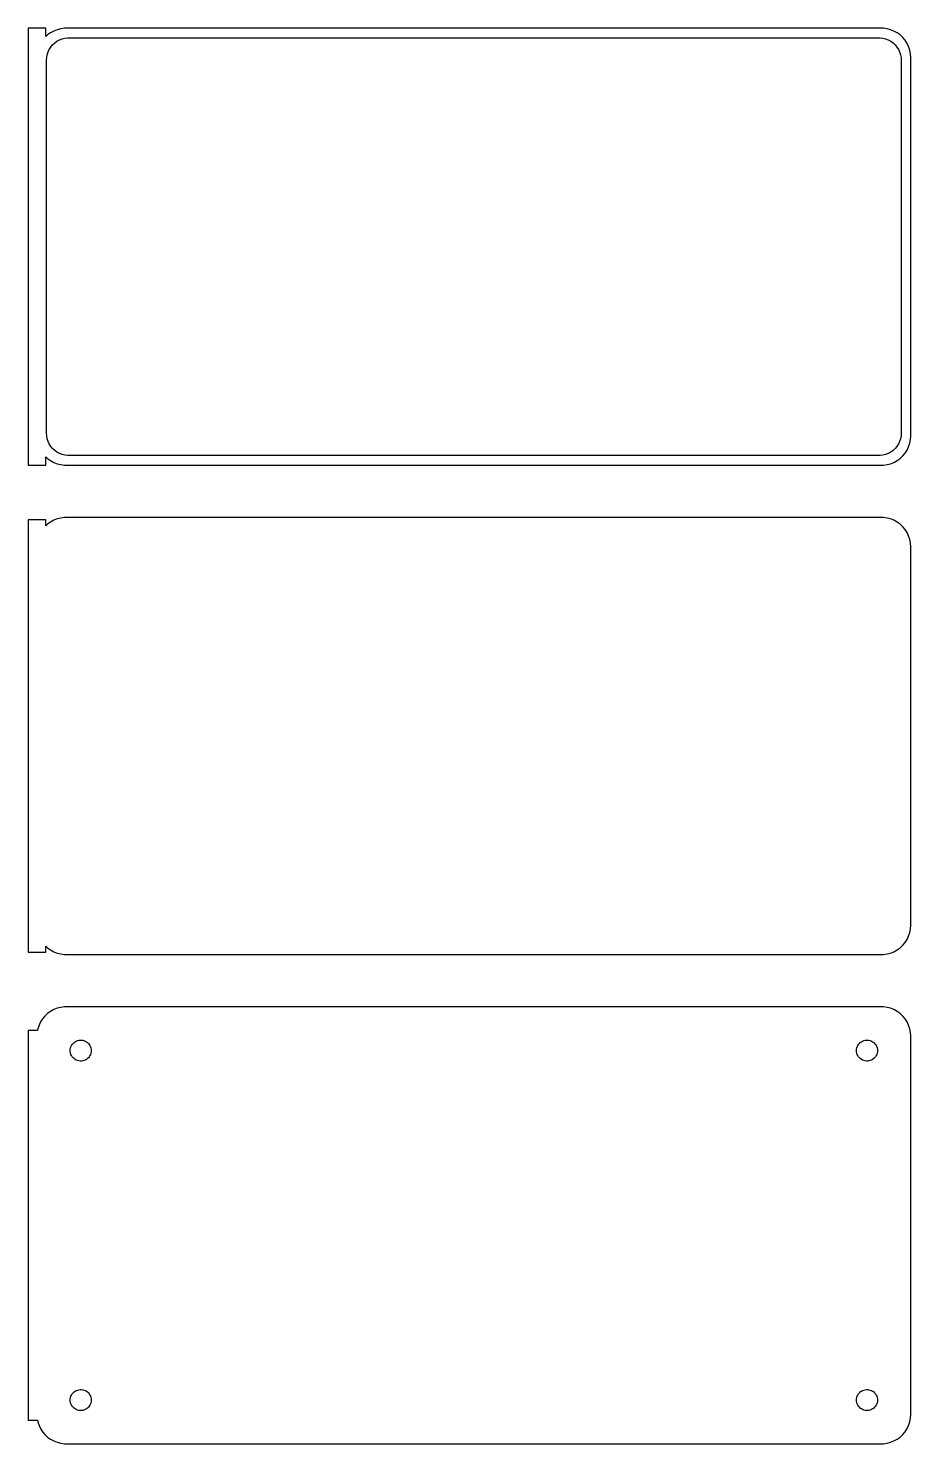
# Model space of a CAD drawing. Header units: metres. Extents: x -76 to 75, y 131 to 373.
import ezdxf

# ---------------------------------------------------------------- set-up
doc = ezdxf.new("R2010")
doc.units = ezdxf.units.M

msp = doc.modelspace()

# ---------------------------------------------------------------- linework, layer by layer
for p, q in [((-73.5, 373.49), (-76.5, 373.49)), ((-76.5, 373.49), (-76.5, 298.51)), ((-73.5, 372.059), (-73.5, 373.49)), ((-73.1871, 372.353), (-73.5, 372.059)), ((-72.6791, 372.722), (-73.1871, 372.353)), ((-72.1289, 373.024), (-72.6791, 372.722)), ((-71.5451, 373.255), (-72.1289, 373.024)), ((-70.9369, 373.411), (-71.5451, 373.255)), ((-70.3139, 373.49), (-70.9369, 373.411)), ((-70.6967, 371.683), (-70.2256, 371.804)), ((70.3139, 373.49), (-70.3139, 373.49)), ((-70.2256, 371.804), (-69.7432, 371.865)), ((-69.7432, 371.865), (69.7432, 371.865)), ((69.7432, 371.865), (70.2256, 371.804)), ((70.2256, 371.804), (70.6967, 371.683)), ((70.9369, 373.411), (70.3139, 373.49)), ((71.5451, 373.255), (70.9369, 373.411)), ((72.1289, 373.024), (71.5451, 373.255)), ((72.6791, 372.722), (72.1289, 373.024)), ((73.1871, 372.353), (72.6791, 372.722)), ((73.6448, 371.923), (73.1871, 372.353)), ((74.0451, 371.439), (73.6448, 371.923)), ((-73.251, 368.963), (-73.1007, 369.426)), ((-73.1007, 369.426), (-72.8936, 369.866)), ((-72.8936, 369.866), (-72.633, 370.276)), ((-72.633, 370.276), (-72.323, 370.651)), ((-72.323, 370.651), (-71.9685, 370.984)), ((-71.9685, 370.984), (-71.5751, 371.27)), ((-71.5751, 371.27), (-71.1489, 371.504)), ((-71.1489, 371.504), (-70.6967, 371.683)), ((70.6967, 371.683), (71.1489, 371.504)), ((71.1489, 371.504), (71.5751, 371.27)), ((71.5751, 371.27), (71.9685, 370.984)), ((71.9685, 370.984), (72.323, 370.651)), ((72.323, 370.651), (72.633, 370.276)), ((72.633, 370.276), (72.8936, 369.866)), ((72.8936, 369.866), (73.1007, 369.426)), ((73.1007, 369.426), (73.251, 368.963)), ((74.3815, 370.909), (74.0451, 371.439)), ((74.6489, 370.341), (74.3815, 370.909)), ((74.8429, 369.743), (74.6489, 370.341)), ((74.9606, 369.127), (74.8429, 369.743)), ((-73.3726, 368), (-73.3421, 368.485)), ((-73.3726, 304), (-73.3726, 368)), ((-73.3421, 368.485), (-73.251, 368.963)), ((73.251, 368.963), (73.3421, 368.485)), ((73.3421, 368.485), (73.3726, 368)), ((73.3726, 368), (73.3726, 304)), ((75, 368.5), (74.9606, 369.127)), ((75, 303.5), (75, 368.5)), ((-73.3421, 303.515), (-73.3726, 304)), ((73.3726, 304), (73.3421, 303.515)), ((-73.251, 303.037), (-73.3421, 303.515)), ((-73.1007, 302.574), (-73.251, 303.037)), ((-72.8936, 302.134), (-73.1007, 302.574)), ((-72.633, 301.724), (-72.8936, 302.134)), ((-72.323, 301.349), (-72.633, 301.724)), ((-71.9685, 301.016), (-72.323, 301.349)), ((72.323, 301.349), (71.9685, 301.016)), ((72.633, 301.724), (72.323, 301.349)), ((72.8936, 302.134), (72.633, 301.724)), ((73.1007, 302.574), (72.8936, 302.134)), ((73.251, 303.037), (73.1007, 302.574)), ((73.3421, 303.515), (73.251, 303.037)), ((74.3815, 301.091), (74.6489, 301.659)), ((74.6489, 301.659), (74.8429, 302.257)), ((74.8429, 302.257), (74.9606, 302.873)), ((74.9606, 302.873), (75, 303.5)), ((-73.5, 299.941), (-73.1871, 299.647)), ((-73.5, 298.51), (-73.5, 299.941)), ((-73.1871, 299.647), (-72.6791, 299.278)), ((-72.6791, 299.278), (-72.1289, 298.976)), ((-72.1289, 298.976), (-71.5451, 298.745)), ((-71.5751, 300.73), (-71.9685, 301.016)), ((-71.1489, 300.496), (-71.5751, 300.73)), ((-70.6967, 300.317), (-71.1489, 300.496)), ((-70.2256, 300.196), (-70.6967, 300.317)), ((-69.7432, 300.135), (-70.2256, 300.196)), ((69.7432, 300.135), (-69.7432, 300.135)), ((70.2256, 300.196), (69.7432, 300.135)), ((70.6967, 300.317), (70.2256, 300.196)), ((71.1489, 300.496), (70.6967, 300.317)), ((71.5751, 300.73), (71.1489, 300.496)), ((71.5451, 298.745), (72.1289, 298.976)), ((71.9685, 301.016), (71.5751, 300.73)), ((72.1289, 298.976), (72.6791, 299.278)), ((72.6791, 299.278), (73.1871, 299.647)), ((73.1871, 299.647), (73.6448, 300.077)), ((73.6448, 300.077), (74.0451, 300.561)), ((74.0451, 300.561), (74.3815, 301.091)), ((-76.5, 298.51), (-73.5, 298.51)), ((-71.5451, 298.745), (-70.9369, 298.589)), ((-70.9369, 298.589), (-70.3139, 298.51)), ((-70.3139, 298.51), (70.3139, 298.51)), ((70.3139, 298.51), (70.9369, 298.589)), ((70.9369, 298.589), (71.5451, 298.745)), ((-71.5451, 289.255), (-72.1289, 289.024)), ((-70.9369, 289.411), (-71.5451, 289.255)), ((-70.3139, 289.49), (-70.9369, 289.411)), ((70.3139, 289.49), (-70.3139, 289.49)), ((70.9369, 289.411), (70.3139, 289.49)), ((71.5451, 289.255), (70.9369, 289.411)), ((72.1289, 289.024), (71.5451, 289.255)), ((-73.5, 289.115), (-76.5, 289.115)), ((-76.5, 289.115), (-76.5, 214.885)), ((-73.5, 288.059), (-73.5, 289.115)), ((-73.1871, 288.353), (-73.5, 288.059)), ((-72.6791, 288.722), (-73.1871, 288.353)), ((-72.1289, 289.024), (-72.6791, 288.722)), ((72.6791, 288.722), (72.1289, 289.024)), ((73.1871, 288.353), (72.6791, 288.722)), ((73.6448, 287.923), (73.1871, 288.353)), ((74.0451, 287.439), (73.6448, 287.923)), ((74.3815, 286.909), (74.0451, 287.439)), ((74.6489, 286.341), (74.3815, 286.909)), ((74.8429, 285.743), (74.6489, 286.341)), ((74.9606, 285.127), (74.8429, 285.743)), ((75, 284.5), (74.9606, 285.127)), ((75, 219.5), (75, 284.5)), ((74.8429, 218.257), (74.9606, 218.873)), ((74.9606, 218.873), (75, 219.5)), ((73.6448, 216.077), (74.0451, 216.561)), ((74.0451, 216.561), (74.3815, 217.091)), ((74.3815, 217.091), (74.6489, 217.659)), ((74.6489, 217.659), (74.8429, 218.257)), ((-76.5, 214.885), (-73.5, 214.885)), ((-73.5, 214.885), (-73.5, 215.941)), ((-73.5, 215.941), (-73.1871, 215.647)), ((-73.1871, 215.647), (-72.6791, 215.278)), ((-72.6791, 215.278), (-72.1289, 214.976)), ((-72.1289, 214.976), (-71.5451, 214.745)), ((-71.5451, 214.745), (-70.9369, 214.589)), ((-70.9369, 214.589), (-70.3139, 214.51)), ((-70.3139, 214.51), (70.3139, 214.51)), ((70.3139, 214.51), (70.9369, 214.589)), ((70.9369, 214.589), (71.5451, 214.745)), ((71.5451, 214.745), (72.1289, 214.976)), ((72.1289, 214.976), (72.6791, 215.278)), ((72.6791, 215.278), (73.1871, 215.647)), ((73.1871, 215.647), (73.6448, 216.077)), ((-73.1871, 204.353), (-73.6448, 203.923)), ((-72.6791, 204.722), (-73.1871, 204.353)), ((-72.1289, 205.024), (-72.6791, 204.722)), ((-71.5451, 205.255), (-72.1289, 205.024)), ((-70.9369, 205.411), (-71.5451, 205.255)), ((-70.3139, 205.49), (-70.9369, 205.411)), ((70.3139, 205.49), (-70.3139, 205.49)), ((70.9369, 205.411), (70.3139, 205.49)), ((71.5451, 205.255), (70.9369, 205.411)), ((72.1289, 205.024), (71.5451, 205.255)), ((72.6791, 204.722), (72.1289, 205.024)), ((73.1871, 204.353), (72.6791, 204.722)), ((73.6448, 203.923), (73.1871, 204.353)), ((-74.8429, 201.743), (-74.9, 201.444)), ((-74.6489, 202.341), (-74.8429, 201.743)), ((-74.3815, 202.909), (-74.6489, 202.341)), ((-74.0451, 203.439), (-74.3815, 202.909)), ((-73.6448, 203.923), (-74.0451, 203.439)), ((74.0451, 203.439), (73.6448, 203.923)), ((74.3815, 202.909), (74.0451, 203.439)), ((74.6489, 202.341), (74.3815, 202.909)), ((74.8429, 201.743), (74.6489, 202.341)), ((74.9606, 201.127), (74.8429, 201.743)), ((-74.9, 201.444), (-76.5, 201.444)), ((-76.5, 201.444), (-76.5, 134.556)), ((-68.8121, 199.232), (-68.6474, 199.387)), ((-68.6474, 199.387), (-68.4645, 199.52)), ((-68.4645, 199.52), (-68.2664, 199.629)), ((-68.2664, 199.629), (-68.0562, 199.712)), ((-68.0562, 199.712), (-67.8373, 199.768)), ((-67.8373, 199.768), (-67.613, 199.796)), ((-67.613, 199.796), (-67.387, 199.796)), ((-67.387, 199.796), (-67.1627, 199.768)), ((-67.1627, 199.768), (-66.9438, 199.712)), ((-66.9438, 199.712), (-66.7336, 199.629)), ((-66.7336, 199.629), (-66.5355, 199.52)), ((-66.5355, 199.52), (-66.3526, 199.387)), ((-66.3526, 199.387), (-66.1879, 199.232)), ((66.1879, 199.232), (66.3526, 199.387)), ((66.3526, 199.387), (66.5355, 199.52)), ((66.5355, 199.52), (66.7336, 199.629)), ((66.7336, 199.629), (66.9438, 199.712)), ((66.9438, 199.712), (67.1627, 199.768)), ((67.1627, 199.768), (67.387, 199.796)), ((67.387, 199.796), (67.613, 199.796)), ((67.613, 199.796), (67.8373, 199.768)), ((67.8373, 199.768), (68.0562, 199.712)), ((68.0562, 199.712), (68.2664, 199.629)), ((68.2664, 199.629), (68.4645, 199.52)), ((68.4645, 199.52), (68.6474, 199.387)), ((68.6474, 199.387), (68.8121, 199.232)), ((75, 200.5), (74.9606, 201.127)), ((75, 135.5), (75, 200.5)), ((-69.3, 198), (-69.2858, 198.226)), ((-69.2858, 197.774), (-69.3, 198)), ((-69.2858, 198.226), (-69.2434, 198.448)), ((-69.2434, 197.552), (-69.2858, 197.774)), ((-69.2434, 198.448), (-69.1736, 198.663)), ((-69.1736, 197.337), (-69.2434, 197.552)), ((-69.1736, 198.663), (-69.0773, 198.867)), ((-69.0773, 197.133), (-69.1736, 197.337)), ((-69.0773, 198.867), (-68.9562, 199.058)), ((-68.9562, 196.942), (-69.0773, 197.133)), ((-68.9562, 199.058), (-68.8121, 199.232)), ((-68.8121, 196.768), (-68.9562, 196.942)), ((-66.1879, 199.232), (-66.0438, 199.058)), ((-66.0438, 196.942), (-66.1879, 196.768)), ((-66.0438, 199.058), (-65.9226, 198.867)), ((-65.9226, 197.133), (-66.0438, 196.942)), ((-65.9226, 198.867), (-65.8264, 198.663)), ((-65.8264, 197.337), (-65.9226, 197.133)), ((-65.8264, 198.663), (-65.7565, 198.448)), ((-65.7565, 197.552), (-65.8264, 197.337)), ((-65.7565, 198.448), (-65.7142, 198.226)), ((-65.7142, 197.774), (-65.7565, 197.552)), ((-65.7142, 198.226), (-65.7, 198)), ((-65.7, 198), (-65.7142, 197.774)), ((65.7, 198), (65.7142, 198.226)), ((65.7142, 197.774), (65.7, 198)), ((65.7142, 198.226), (65.7565, 198.448)), ((65.7565, 197.552), (65.7142, 197.774)), ((65.7565, 198.448), (65.8264, 198.663)), ((65.8264, 197.337), (65.7565, 197.552)), ((65.8264, 198.663), (65.9226, 198.867)), ((65.9226, 197.133), (65.8264, 197.337)), ((65.9226, 198.867), (66.0438, 199.058)), ((66.0438, 196.942), (65.9226, 197.133)), ((66.0438, 199.058), (66.1879, 199.232)), ((66.1879, 196.768), (66.0438, 196.942)), ((68.8121, 199.232), (68.9562, 199.058)), ((68.9562, 196.942), (68.8121, 196.768)), ((68.9562, 199.058), (69.0773, 198.867)), ((69.0773, 197.133), (68.9562, 196.942)), ((69.0773, 198.867), (69.1736, 198.663)), ((69.1736, 197.337), (69.0773, 197.133)), ((69.1736, 198.663), (69.2434, 198.448)), ((69.2434, 197.552), (69.1736, 197.337)), ((69.2434, 198.448), (69.2858, 198.226)), ((69.2858, 197.774), (69.2434, 197.552)), ((69.2858, 198.226), (69.3, 198)), ((69.3, 198), (69.2858, 197.774)), ((-68.6474, 196.613), (-68.8121, 196.768)), ((-68.4645, 196.48), (-68.6474, 196.613)), ((-68.2664, 196.371), (-68.4645, 196.48)), ((-68.0562, 196.288), (-68.2664, 196.371)), ((-67.8373, 196.232), (-68.0562, 196.288)), ((-67.613, 196.204), (-67.8373, 196.232)), ((-67.387, 196.204), (-67.613, 196.204)), ((-67.1627, 196.232), (-67.387, 196.204)), ((-66.9438, 196.288), (-67.1627, 196.232)), ((-66.7336, 196.371), (-66.9438, 196.288)), ((-66.5355, 196.48), (-66.7336, 196.371)), ((-66.3526, 196.613), (-66.5355, 196.48)), ((-66.1879, 196.768), (-66.3526, 196.613)), ((66.3526, 196.613), (66.1879, 196.768)), ((66.5355, 196.48), (66.3526, 196.613)), ((66.7336, 196.371), (66.5355, 196.48)), ((66.9438, 196.288), (66.7336, 196.371)), ((67.1627, 196.232), (66.9438, 196.288)), ((67.387, 196.204), (67.1627, 196.232)), ((67.613, 196.204), (67.387, 196.204)), ((67.8373, 196.232), (67.613, 196.204)), ((68.0562, 196.288), (67.8373, 196.232)), ((68.2664, 196.371), (68.0562, 196.288)), ((68.4645, 196.48), (68.2664, 196.371)), ((68.6474, 196.613), (68.4645, 196.48)), ((68.8121, 196.768), (68.6474, 196.613)), ((-69.2434, 138.448), (-69.1736, 138.663)), ((-69.1736, 138.663), (-69.0773, 138.867)), ((-69.0773, 138.867), (-68.9562, 139.058)), ((-68.9562, 139.058), (-68.8121, 139.232)), ((-68.8121, 139.232), (-68.6474, 139.387)), ((-68.6474, 139.387), (-68.4645, 139.52)), ((-68.4645, 139.52), (-68.2664, 139.629)), ((-68.2664, 139.629), (-68.0562, 139.712)), ((-68.0562, 139.712), (-67.8373, 139.768)), ((-67.8373, 139.768), (-67.613, 139.796)), ((-67.613, 139.796), (-67.387, 139.796)), ((-67.387, 139.796), (-67.1627, 139.768)), ((-67.1627, 139.768), (-66.9438, 139.712)), ((-66.9438, 139.712), (-66.7336, 139.629)), ((-66.7336, 139.629), (-66.5355, 139.52)), ((-66.5355, 139.52), (-66.3526, 139.387)), ((-66.3526, 139.387), (-66.1879, 139.232)), ((-66.1879, 139.232), (-66.0438, 139.058)), ((-66.0438, 139.058), (-65.9226, 138.867)), ((-65.9226, 138.867), (-65.8264, 138.663)), ((-65.8264, 138.663), (-65.7565, 138.448)), ((65.7565, 138.448), (65.8264, 138.663)), ((65.8264, 138.663), (65.9226, 138.867)), ((65.9226, 138.867), (66.0438, 139.058)), ((66.0438, 139.058), (66.1879, 139.232)), ((66.1879, 139.232), (66.3526, 139.387)), ((66.3526, 139.387), (66.5355, 139.52)), ((66.5355, 139.52), (66.7336, 139.629)), ((66.7336, 139.629), (66.9438, 139.712)), ((66.9438, 139.712), (67.1627, 139.768)), ((67.1627, 139.768), (67.387, 139.796)), ((67.387, 139.796), (67.613, 139.796)), ((67.613, 139.796), (67.8373, 139.768)), ((67.8373, 139.768), (68.0562, 139.712)), ((68.0562, 139.712), (68.2664, 139.629)), ((68.2664, 139.629), (68.4645, 139.52)), ((68.4645, 139.52), (68.6474, 139.387)), ((68.6474, 139.387), (68.8121, 139.232)), ((68.8121, 139.232), (68.9562, 139.058)), ((68.9562, 139.058), (69.0773, 138.867)), ((69.0773, 138.867), (69.1736, 138.663)), ((69.1736, 138.663), (69.2434, 138.448)), ((-69.3, 138), (-69.2858, 138.226)), ((-69.2858, 137.774), (-69.3, 138)), ((-69.2858, 138.226), (-69.2434, 138.448)), ((-69.2434, 137.552), (-69.2858, 137.774)), ((-69.1736, 137.337), (-69.2434, 137.552)), ((-69.0773, 137.133), (-69.1736, 137.337)), ((-68.9562, 136.942), (-69.0773, 137.133)), ((-68.8121, 136.768), (-68.9562, 136.942)), ((-68.6474, 136.613), (-68.8121, 136.768)), ((-68.4645, 136.48), (-68.6474, 136.613)), ((-68.2664, 136.371), (-68.4645, 136.48)), ((-68.0562, 136.288), (-68.2664, 136.371)), ((-67.8373, 136.232), (-68.0562, 136.288)), ((-67.613, 136.204), (-67.8373, 136.232)), ((-67.387, 136.204), (-67.613, 136.204)), ((-67.1627, 136.232), (-67.387, 136.204)), ((-66.9438, 136.288), (-67.1627, 136.232)), ((-66.7336, 136.371), (-66.9438, 136.288)), ((-66.5355, 136.48), (-66.7336, 136.371)), ((-66.3526, 136.613), (-66.5355, 136.48)), ((-66.1879, 136.768), (-66.3526, 136.613)), ((-66.0438, 136.942), (-66.1879, 136.768)), ((-65.9226, 137.133), (-66.0438, 136.942)), ((-65.8264, 137.337), (-65.9226, 137.133)), ((-65.7565, 137.552), (-65.8264, 137.337)), ((-65.7565, 138.448), (-65.7142, 138.226)), ((-65.7142, 137.774), (-65.7565, 137.552)), ((-65.7142, 138.226), (-65.7, 138)), ((-65.7, 138), (-65.7142, 137.774)), ((65.7, 138), (65.7142, 138.226)), ((65.7142, 137.774), (65.7, 138)), ((65.7142, 138.226), (65.7565, 138.448)), ((65.7565, 137.552), (65.7142, 137.774)), ((65.8264, 137.337), (65.7565, 137.552)), ((65.9226, 137.133), (65.8264, 137.337)), ((66.0438, 136.942), (65.9226, 137.133)), ((66.1879, 136.768), (66.0438, 136.942)), ((66.3526, 136.613), (66.1879, 136.768)), ((66.5355, 136.48), (66.3526, 136.613)), ((66.7336, 136.371), (66.5355, 136.48)), ((66.9438, 136.288), (66.7336, 136.371)), ((67.1627, 136.232), (66.9438, 136.288)), ((67.387, 136.204), (67.1627, 136.232)), ((67.613, 136.204), (67.387, 136.204)), ((67.8373, 136.232), (67.613, 136.204)), ((68.0562, 136.288), (67.8373, 136.232)), ((68.2664, 136.371), (68.0562, 136.288)), ((68.4645, 136.48), (68.2664, 136.371)), ((68.6474, 136.613), (68.4645, 136.48)), ((68.8121, 136.768), (68.6474, 136.613)), ((68.9562, 136.942), (68.8121, 136.768)), ((69.0773, 137.133), (68.9562, 136.942)), ((69.1736, 137.337), (69.0773, 137.133)), ((69.2434, 137.552), (69.1736, 137.337)), ((69.2434, 138.448), (69.2858, 138.226)), ((69.2858, 137.774), (69.2434, 137.552)), ((69.2858, 138.226), (69.3, 138)), ((69.3, 138), (69.2858, 137.774)), ((-76.5, 134.556), (-74.9, 134.556)), ((-74.9, 134.556), (-74.8429, 134.257)), ((-74.8429, 134.257), (-74.6489, 133.659)), ((-74.6489, 133.659), (-74.3815, 133.091)), ((74.3815, 133.091), (74.6489, 133.659)), ((74.6489, 133.659), (74.8429, 134.257)), ((74.8429, 134.257), (74.9606, 134.873)), ((74.9606, 134.873), (75, 135.5)), ((-74.3815, 133.091), (-74.0451, 132.561)), ((-74.0451, 132.561), (-73.6448, 132.077)), ((-73.6448, 132.077), (-73.1871, 131.647)), ((-73.1871, 131.647), (-72.6791, 131.278)), ((-72.6791, 131.278), (-72.1289, 130.976)), ((72.1289, 130.976), (72.6791, 131.278)), ((72.6791, 131.278), (73.1871, 131.647)), ((73.1871, 131.647), (73.6448, 132.077)), ((73.6448, 132.077), (74.0451, 132.561)), ((74.0451, 132.561), (74.3815, 133.091)), ((-72.1289, 130.976), (-71.5451, 130.745)), ((-71.5451, 130.745), (-70.9369, 130.589)), ((-70.9369, 130.589), (-70.3139, 130.51)), ((-70.3139, 130.51), (70.3139, 130.51)), ((70.3139, 130.51), (70.9369, 130.589)), ((70.9369, 130.589), (71.5451, 130.745)), ((71.5451, 130.745), (72.1289, 130.976))]:
    msp.add_line(p, q)

doc.saveas('drawing.dxf')
